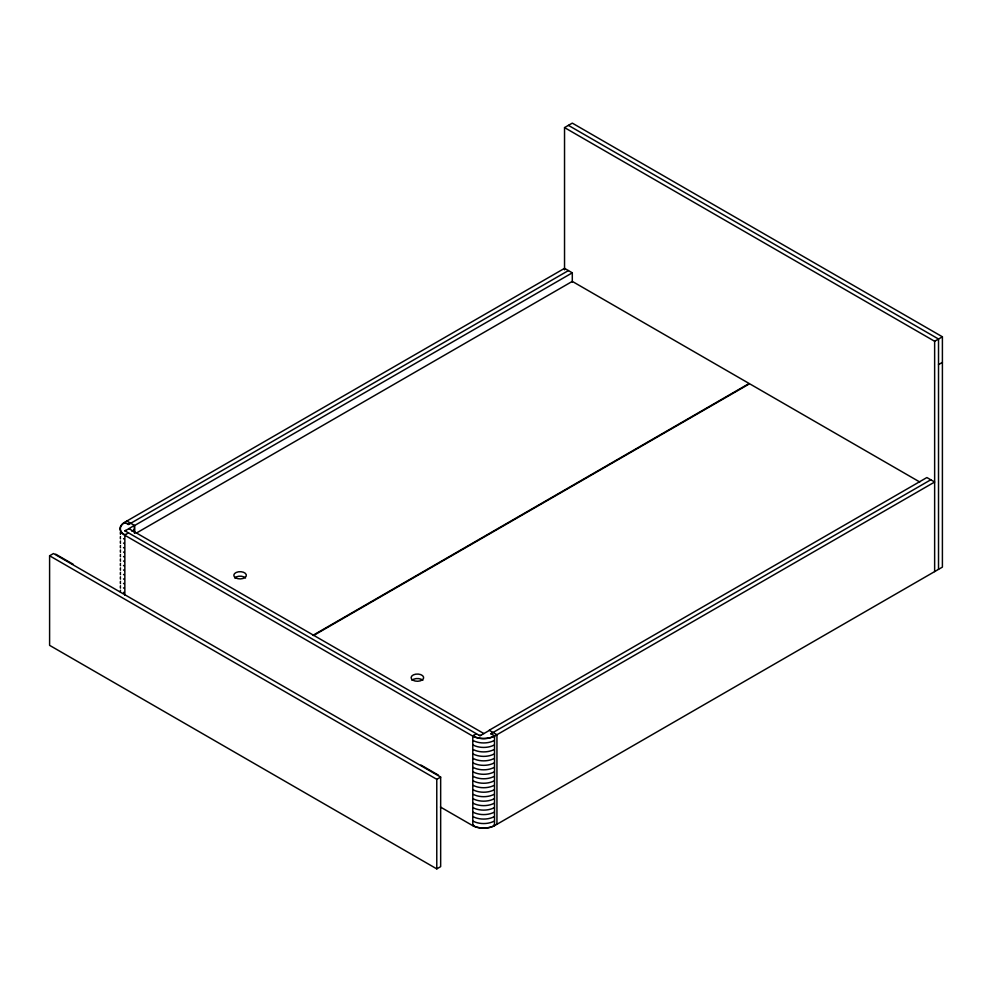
<?xml version="1.0" encoding="UTF-8"?>
<svg xmlns="http://www.w3.org/2000/svg" width="992" height="992" viewBox="0 0 992 992"><rect width="100%" height="100%" fill="white"/><g stroke="black" fill="none" stroke-linecap="round" stroke-linejoin="round"><path stroke-width="1.49" d="M129.282 524.111L127.72 524.111M480.773 735.357L479.21 735.357M493.942 740.64L493.867 740.689A15.364 8.866 0 0 1 473.519 740.751L473.358 740.64M493.942 745.116L493.867 745.178A15.364 8.866 0 0 1 473.519 745.228L473.358 745.116M493.942 749.592L493.768 749.704A15.364 8.866 0 0 1 473.519 749.704L473.432 749.654M493.942 754.069L493.768 754.18A15.364 8.866 0 0 1 473.519 754.18L473.432 754.131M494.004 758.483L493.768 758.657A15.364 8.866 0 0 1 473.519 758.657L473.296 758.483M494.004 762.96L493.867 763.084A15.364 8.866 0 0 1 473.519 763.146L473.296 762.96M494.004 767.436L493.867 767.56A15.364 8.866 0 0 1 473.519 767.622L473.296 767.436M494.004 771.912L493.867 772.049A15.364 8.866 0 0 1 473.519 772.098L473.296 771.912M493.942 776.463L493.867 776.525A15.364 8.866 0 0 1 473.519 776.575L473.358 776.463M493.942 780.94L493.867 781.002A15.364 8.866 0 0 1 473.519 781.051L473.358 780.94M493.942 785.416L493.867 785.478A15.364 8.866 0 0 1 473.519 785.528L473.358 785.416M493.942 789.892L493.768 790.016A15.364 8.866 0 0 1 473.519 790.016L473.432 789.954M493.942 794.369L493.768 794.493A15.364 8.866 0 0 1 473.519 794.493L473.432 794.431M494.004 798.783L493.768 798.969A15.364 8.866 0 0 1 473.519 798.969L473.296 798.783M494.004 803.26L493.768 803.446A15.364 8.866 0 0 1 473.519 803.446L473.296 803.26M494.004 807.748L493.867 807.872A15.364 8.866 0 0 1 473.519 807.922L473.296 807.748M494.004 812.225L493.867 812.349A15.364 8.866 0 0 1 473.519 812.398L473.296 812.225M493.942 816.763L493.867 816.825A15.364 8.866 0 0 1 473.519 816.887L473.358 816.763M493.942 821.24L493.867 821.302A15.364 8.866 0 0 1 473.519 821.364L473.358 821.24M491.635 733.311L490.854 733.758L494.512 735.878L494.512 825.443L493.768 825.84A15.364 8.866 0 0 1 473.519 825.84L472.787 825.443L472.787 735.878L473.519 736.275A15.364 8.866 0 0 0 493.768 736.275L493.88 735.518M493.867 825.778L493.88 825.084M473.494 735.469L473.519 736.275M473.494 825.034L473.519 825.84M493.768 736.275L494.512 735.878M124.843 595.212L124.843 534.986L124.161 534.564A15.364 8.866 0 0 1 124.161 522.871L124.843 522.449L128.501 524.57L568.416 270.58M564.535 269.799L564.535 127.596L572.297 123.12L942.4 336.796L942.4 567.114L494.723 825.567A15.674 9.052 0 0 1 472.564 825.567L440.448 807.029M49.6 555.78L53.481 553.536L440.659 777.083L440.659 866.648L436.778 868.88L49.6 645.346L49.6 555.78L436.778 779.315L440.659 777.083M126.84 521.048L134.602 525.524L572.297 272.825L572.297 282.088M124.843 534.986L128.501 532.878M131.911 531.303L134.379 529.877M136.214 533.163L572.297 281.393L749.146 383.495L313.063 635.264M313.509 635.525L749.592 383.755L919.745 481.988M564.535 127.596L934.638 341.273L942.4 336.796M938.519 364.622L942.4 362.39M472.787 735.878L476.445 733.758M489.416 730.372L479.992 735.816L124.955 530.832L125.736 530.385M930.769 479.781L490.854 733.758L491.635 734.216M124.161 522.871L125.55 522.858M125.55 534.576L124.161 534.564M125.736 531.29L124.98 530.956L134.379 525.4L134.379 532.865M124.248 539.102L124.161 539.053A15.364 8.866 0 0 1 123.516 538.594M124.248 543.579L124.161 543.529A15.364 8.866 0 0 1 123.516 543.07M124.248 548.055L124.161 548.006A15.364 8.866 0 0 1 123.516 547.559M124.248 552.532L124.161 552.482A15.364 8.866 0 0 1 123.516 552.036M124.248 557.008L124.161 556.958A15.364 8.866 0 0 1 123.516 556.512M124.248 561.484L124.161 561.435A15.364 8.866 0 0 1 123.516 560.988M124.36 566.01L124.161 565.911A15.364 8.866 0 0 1 123.516 565.465M124.36 570.487L124.161 570.4A15.364 8.866 0 0 1 123.516 569.941M124.248 574.926L124.161 574.876A15.364 8.866 0 0 1 123.516 574.43M124.248 579.402L124.161 579.353A15.364 8.866 0 0 1 123.516 578.906M124.248 583.879L124.161 583.829A15.364 8.866 0 0 1 123.516 583.383M124.248 588.355L124.161 588.306A15.364 8.866 0 0 1 123.516 587.859M124.248 592.844L124.161 592.782A15.364 8.866 0 0 1 123.516 592.336M568.416 125.352L938.519 339.028L938.519 569.346M572.297 272.825L564.535 268.336L124.62 522.325A15.674 9.052 0 0 0 124.62 535.122L472.564 736.002A15.674 9.052 0 0 0 494.723 736.002L934.638 482.025L926.888 477.536L489.192 730.248L496.942 734.725L496.942 824.29M128.836 528.6L483.873 733.572M55.688 554.181L73.21 564.287M420.93 765.043L438.439 775.161M934.638 341.273L934.638 571.59M436.778 779.315L436.778 868.88M134.602 525.524L134.602 533.25M120.478 534.353A15.364 8.866 0 0 1 120.478 532.047M234.658 577.964A6.274 3.621 0 0 1 245.52 577.964M120.478 570.189A15.364 8.866 0 0 1 120.478 567.87M120.478 574.666A15.364 8.866 0 0 1 120.478 572.347M120.478 579.142A15.364 8.866 0 0 1 120.478 576.823M120.478 583.618A15.364 8.866 0 0 1 120.478 581.3M120.478 538.842A15.364 8.866 0 0 1 120.478 536.523M120.478 543.318A15.364 8.866 0 0 1 120.478 541M120.478 565.7A15.364 8.866 0 0 1 120.478 563.394M120.478 561.224A15.364 8.866 0 0 1 120.478 558.918M120.478 552.271A15.364 8.866 0 0 1 120.478 549.952M120.478 556.748A15.364 8.866 0 0 1 120.478 554.429M120.379 592.001A15.364 8.866 0 0 1 120.478 590.265M411.953 680.326A6.274 3.621 0 0 1 422.815 680.326M120.478 547.795A15.364 8.866 0 0 1 120.478 545.476M120.478 588.095A15.364 8.866 0 0 1 120.478 585.788M235.65 577.852A6.274 3.621 0 0 0 246.14 576.228A6.274 3.621 0 0 0 238.464 571.801A6.274 3.621 0 0 0 235.65 577.852M412.945 680.214A6.274 3.621 0 0 0 423.435 678.59A6.274 3.621 0 0 0 415.76 674.163A6.274 3.621 0 0 0 412.945 680.214"/></g></svg>
